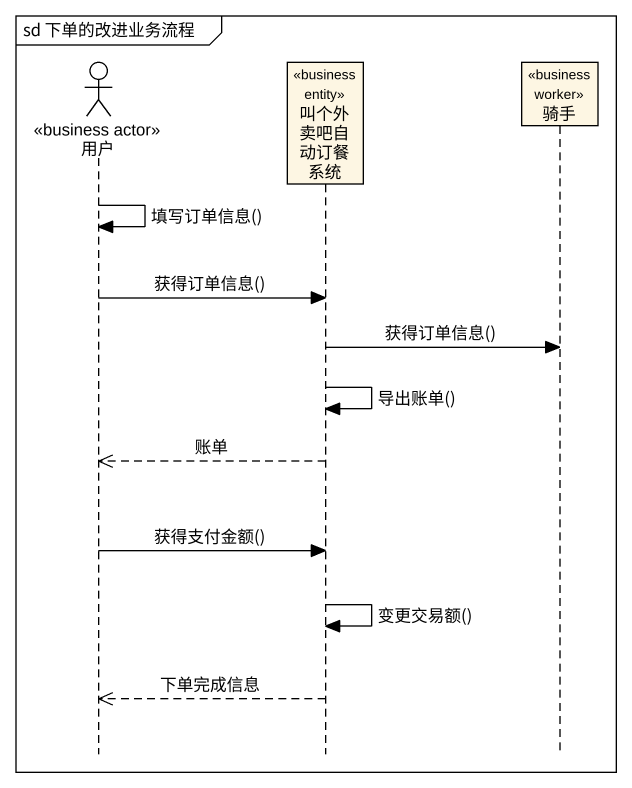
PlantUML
@startuml
mainframe sd 下单的改进业务流程
hide footbox
actor 用户 <<business actor>>
participant 叫个外卖吧自动订餐系统 <<business entity>>
participant 骑手 <<business worker>>

用户 -> 用户 : 填写订单信息()
用户 -> 叫个外卖吧自动订餐系统 : 获得订单信息()
叫个外卖吧自动订餐系统 -> 骑手 : 获得订单信息()
叫个外卖吧自动订餐系统 -> 叫个外卖吧自动订餐系统 : 导出账单()
叫个外卖吧自动订餐系统 -->> 用户 : 账单
用户 -> 叫个外卖吧自动订餐系统 : 获得支付金额()
叫个外卖吧自动订餐系统 -> 叫个外卖吧自动订餐系统 : 变更交易额()
叫个外卖吧自动订餐系统 -->> 用户 : 下单完成信息
@enduml
